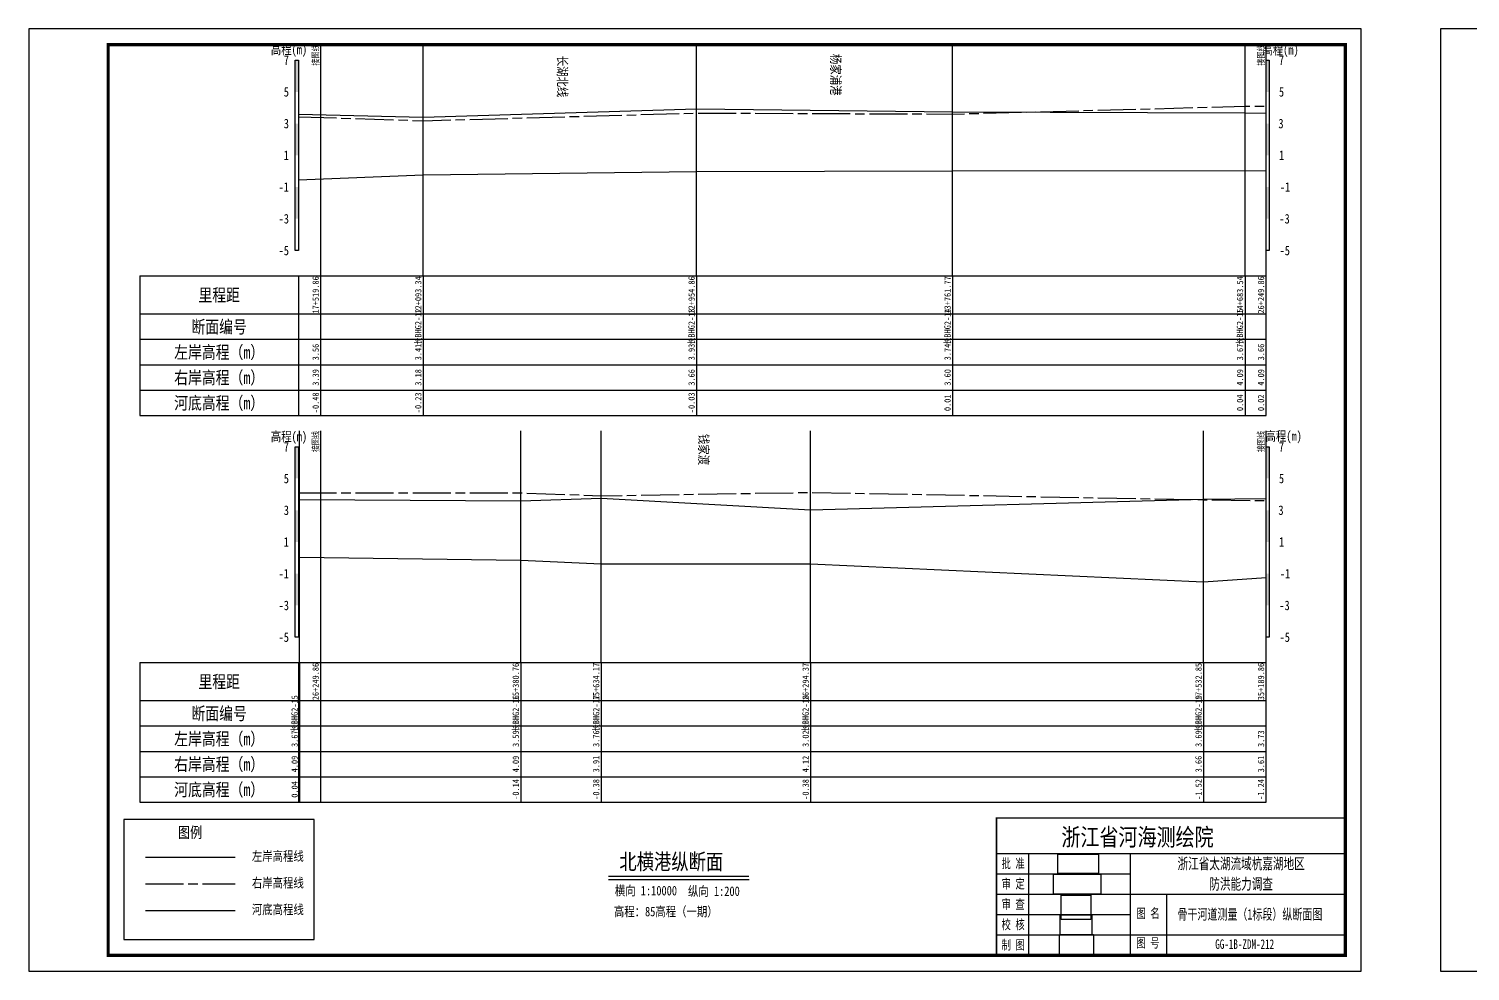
# Model space of a CAD drawing. Extents: x 529382 to 536292, y 3419671 to 3423811.
# Drawn here: x 534689.6 to 535143.9, y 3419671.3 to 3419968.3 of the extents above; entities that cross this region are included whole.
import ezdxf
from ezdxf.enums import TextEntityAlignment as Align

# ---------------------------------------------------------------- set-up
doc = ezdxf.new("R2010")
doc.units = 0
doc.header["$LTSCALE"] = 0.5
doc.linetypes.add('ACAD_ISO08W100', pattern=[36, 24, -3, 6, -3])
doc.layers.get('0').update_dxf_attribs({"linetype": 'CONTINUOUS'})
for name, color, linetype, lineweight in [('00右岸断面线', 5, 'ACAD_ISO08W100', 30), ('00左岸断面线', 6, 'CONTINUOUS', 30), ('00河底高程', 2, 'CONTINUOUS', 30), ('xxxx', 6, 'CONTINUOUS', 30)]:
    doc.layers.add(name, color=color, linetype=linetype, lineweight=lineweight)
for name, color, linetype in [('tab', 9, 'CONTINUOUS'), ('TEXT', 7, 'CONTINUOUS'), ('zdm1', 2, 'CONTINUOUS'), ('zh', 9, 'CONTINUOUS'), ('图框', 7, 'CONTINUOUS'), ('标注', 7, 'CONTINUOUS'), ('高程标尺', 3, 'CONTINUOUS')]:
    doc.layers.add(name, color=color, linetype=linetype)
doc.styles.add('HZ', font='fangsong_GB2312.ttf', dxfattribs={"width": 0.8})
doc.styles.add('tk2', font='fangsong_GB2312.ttf', dxfattribs={"width": 0.8})
doc.styles.add('交叉标注', font='fangsong_GB2312.ttf', dxfattribs={"width": 0.8})
picture_1 = doc.add_image_def('image1.tif', size_in_pixel=(413, 175))
picture_2 = doc.add_image_def('image2.tif', size_in_pixel=(364, 223))
picture_3 = doc.add_image_def('image3.tif', size_in_pixel=(379, 181))
picture_4 = doc.add_image_def('image4.tif', size_in_pixel=(244, 153))
picture_5 = doc.add_image_def('image5.tif', size_in_pixel=(332, 273))

# ---------------------------------------------------------------- blocks, each defined once
blk = doc.blocks.new('A$C0B9647FD')
at = {"lineweight": 100, "const_width": 0.5}
blk.add_lwpolyline([(0, 43.28), (-110, 43.28), (-110, 0), (0, 0), (0, 43.28)], dxfattribs=at)
at = {"layer": 'TEXT', "color": 0}
for p, q in [((-110, 32.08, 0), (0, 32.08, 0)), ((-99.92, 32.08, 0), (-99.92, 6.42, 0)), ((-67.83, 32.08, 0), (-67.83, 6.42, 0)), ((-110, 25.67, 0), (-67.83, 25.67, 0)), ((-110, 19.25, 0), (-67.83, 19.25, 0)), ((-67.83, 19.25, 0), (0, 19.25, 0)), ((-56.35, 19.25, 0), (-56.35, 0, 0)), ((-110, 12.83, 0), (-67.83, 12.83, 0)), ((-110, 6.42, 0), (0, 6.42, 0)), ((-99.92, 6.42, 0), (-99.92, 0, 0)), ((-67.83, 6.42, 0), (-67.83, 0, 0))]:
    blk.add_line(p, q, dxfattribs=at)
at = {"layer": 'TEXT', "color": 7, "ltscale": 8, "style": 'tk2'}
for tag, p, height, width in [('浙江省水利水电技术咨询中心', (-89.53, 34.51, 0), 5.5, 0.8), ('批准', (-108.38, 27.45, 0), 3, 0.7), ('审定', (-108.38, 21.04, 0), 3, 0.7), ('审 查', (-108.38, 14.62, 0), 3, 0.7), ('图名', (-65.84, 11.75, 0), 3, 0.7), ('校 核', (-108.38, 8.2, 0), 3, 0.7), ('制 图', (-108.38, 1.79, 0), 3, 0.7), ('图号', (-65.89, 2.42, 0), 3, 0.7)]:
    blk.add_attdef(tag, p, '', height=height, dxfattribs=dict(at, width=width))
at = {"layer": 'TEXT', "color": 0, "style": 'tk2', "width": 0.7}
for tag, height, p in [('浙江省太湖流域杭嘉湖地区', 3.5, (-32.86, 28.9, -206.67)), ('防洪能力调查', 3.5, (-32.86, 22.5, -206.67)), ('骨干河道测量（*标段）水系图', 3.3, (-30.1, 12.93, -206.67)), ('HJH-01', 3, (-31.74, 3.53, -206.67))]:
    blk.add_attdef(tag, text='', height=height, dxfattribs=at).set_placement(p, align=Align.MIDDLE_CENTER)
blk = doc.blocks.new('A$C72737839')
at = {"linetype": 'Continuous'}
blk.add_lwpolyline([(59.94, 0), (59.94, 37.85), (0, 37.85)], dxfattribs=at)
at = {"linetype": 'Continuous', "flags": 128}
for points in [[(0, 37.85), (0, 0)], [(0, 0), (59.94, 0)]]:
    blk.add_lwpolyline(points, dxfattribs=at)
at = {"layer": '00右岸断面线', "color": 5, "lineweight": 30}
blk.add_line((6.73, 17.55), (35.02, 17.55), dxfattribs=at)
at = {"layer": '00河底高程', "color": 2, "lineweight": 30}
blk.add_line((6.73, 9.13), (35.02, 9.13), dxfattribs=at)
at = {"layer": 'xxxx', "color": 6, "lineweight": 30}
blk.add_line((6.73, 25.97), (35.02, 25.97), dxfattribs=at)
at = {"layer": 'tab', "color": 0, "style": 'HZ', "width": 0.8}
blk.add_text('图例', height=3.5, dxfattribs=at).set_placement((20.83, 33.8), align=Align.MIDDLE)
at = {"layer": 'zdm1', "linetype": 'Continuous', "style": 'HZ', "width": 0.8}
for s, p in [('左岸高程线', (48.5, 26.33)), ('右岸高程线', (48.5, 17.91)), ('河底高程线', (48.5, 9.49))]:
    blk.add_text(s, height=3, dxfattribs=at).set_placement(p, align=Align.MIDDLE)

msp = doc.modelspace()

# ---------------------------------------------------------------- linework, layer by layer
at = {"layer": '00右岸断面线', "flags": 128}
for points in [[(534774.6, 3419940.64), (534813.95, 3419939.39), (534900.1, 3419941.79), (534980.79, 3419941.49), (535072.97, 3419943.94), (535079.6, 3419943.94)], [(534774.6, 3419822.07), (534774.97, 3419822.08), (534844.69, 3419822.08), (534870.03, 3419821.18), (534936.05, 3419822.23), (535059.9, 3419819.93), (535079.6, 3419819.67)]]:
    msp.add_lwpolyline(points, dxfattribs=at)
at = {"layer": '00左岸断面线', "flags": 128}
for points in [[(534774.6, 3419941.44), (534813.95, 3419940.54), (534900.1, 3419943.14), (534980.79, 3419942.19), (535072.97, 3419941.84), (535079.6, 3419941.8)], [(534774.6, 3419819.98), (534774.97, 3419819.98), (534844.69, 3419819.58), (534870.03, 3419820.43), (534936.05, 3419816.73), (535059.9, 3419820.08), (535079.6, 3419820.28)]]:
    msp.add_lwpolyline(points, dxfattribs=at)
at = {"layer": '00河底高程', "flags": 128}
for points in [[(534774.6, 3419920.8), (534813.95, 3419922.34), (534900.1, 3419923.34), (534980.79, 3419923.54), (535072.97, 3419923.69), (535079.6, 3419923.6)], [(534774.6, 3419801.83), (534774.97, 3419801.83), (534844.69, 3419800.93), (534870.03, 3419799.73), (534936.05, 3419799.73), (535059.9, 3419794.03), (535079.6, 3419795.41)]]:
    msp.add_lwpolyline(points, dxfattribs=at)
at = {"layer": 'tab'}
for p, q in [((534724.6, 3419890.49), (535079.6, 3419890.49)), ((534724.6, 3419890.49), (534724.6, 3419846.49)), ((534774.6, 3419890.49), (534774.6, 3419846.49)), ((534781.6, 3419846.49), (534781.6, 3419890.49)), ((534813.95, 3419890.49), (534813.95, 3419846.49)), ((534900.1, 3419890.49), (534900.1, 3419846.49)), ((534980.79, 3419890.49), (534980.79, 3419846.49)), ((535072.97, 3419890.49), (535072.97, 3419846.49)), ((535079.6, 3419846.49), (535079.6, 3419890.49)), ((534724.6, 3419878.49), (535079.6, 3419878.49)), ((534724.6, 3419870.49), (535079.6, 3419870.49)), ((534724.6, 3419862.49), (535079.6, 3419862.49)), ((534724.6, 3419854.49), (535079.6, 3419854.49)), ((534724.6, 3419846.49), (535079.6, 3419846.49)), ((534724.6, 3419768.63), (535079.6, 3419768.63)), ((534724.6, 3419768.63), (534724.6, 3419724.63)), ((534774.6, 3419768.63), (534774.6, 3419724.63)), ((534774.97, 3419768.63), (534774.97, 3419724.63)), ((534781.6, 3419724.63), (534781.6, 3419768.63)), ((534844.69, 3419768.63), (534844.69, 3419724.63)), ((534870.03, 3419768.63), (534870.03, 3419724.63)), ((534936.05, 3419768.63), (534936.05, 3419724.63)), ((535059.9, 3419768.63), (535059.9, 3419724.63)), ((535079.6, 3419724.63), (535079.6, 3419768.63)), ((534724.6, 3419756.63), (535079.6, 3419756.63)), ((534724.6, 3419748.63), (535079.6, 3419748.63)), ((534724.6, 3419740.63), (535079.6, 3419740.63)), ((534724.6, 3419732.63), (535079.6, 3419732.63)), ((534724.6, 3419724.63), (535079.6, 3419724.63))]:
    msp.add_line(p, q, dxfattribs=at)
at = {"layer": 'zh'}
for p, q in [((534781.6, 3419890.49), (534781.6, 3419963.49)), ((535079.6, 3419890.49), (535079.6, 3419963.49)), ((534781.6, 3419768.63), (534781.6, 3419841.63)), ((535079.6, 3419768.63), (535079.6, 3419841.63))]:
    msp.add_line(p, q, dxfattribs=at)
at = {"layer": 'zh', "color": 6}
for p, q in [((534813.95, 3419890.49), (534813.95, 3419963.49)), ((534900.1, 3419890.49), (534900.1, 3419963.49)), ((534980.79, 3419890.49), (534980.79, 3419963.49)), ((535072.97, 3419890.49), (535072.97, 3419963.49)), ((534774.97, 3419768.63), (534774.97, 3419841.63)), ((534844.69, 3419768.63), (534844.69, 3419841.63)), ((534870.03, 3419768.63), (534870.03, 3419841.63)), ((534936.05, 3419768.63), (534936.05, 3419841.63)), ((535059.9, 3419768.63), (535059.9, 3419841.63))]:
    msp.add_line(p, q, dxfattribs=at)
at = {"layer": '图框', "flags": 128}
for points in [[(534689.6, 3419671.35), (535109.6, 3419671.35), (535109.6, 3419968.35), (534689.6, 3419968.35)], [(535134.6, 3419671.35), (535554.6, 3419671.35), (535554.6, 3419968.35), (535134.6, 3419968.35)]]:
    msp.add_lwpolyline(points, close=True, dxfattribs=at)
at = {"layer": '图框', "const_width": 1, "flags": 128}
msp.add_lwpolyline([(534714.6, 3419676.35), (535104.6, 3419676.35), (535104.6, 3419963.35), (534714.6, 3419963.35)], close=True, dxfattribs=at)
at = {"layer": '图框', "color": 0, "const_width": 0.5, "flags": 128}
msp.add_lwpolyline([(534872.28, 3419701.24), (534916.62, 3419701.24)], dxfattribs=at)
at = {"layer": '图框', "color": 0, "flags": 128}
msp.add_lwpolyline([(534872.28, 3419700.24), (534916.62, 3419700.24)], dxfattribs=at)
at = {"layer": '高程标尺', "flags": 128}
for points in [[(534773.6, 3419898.49), (534773.6, 3419958.49), (534774.6, 3419958.49), (534774.6, 3419898.49)], [(535079.6, 3419898.49), (535079.6, 3419958.49), (535080.6, 3419958.49), (535080.6, 3419898.49)], [(534773.6, 3419776.63), (534773.6, 3419836.63), (534774.6, 3419836.63), (534774.6, 3419776.63)], [(535079.6, 3419776.63), (535079.6, 3419836.63), (535080.6, 3419836.63), (535080.6, 3419776.63)]]:
    msp.add_lwpolyline(points, close=True, dxfattribs=at)
at = {"layer": '高程标尺'}
for points in [[(534773.6, 3419948.49), (534774.6, 3419948.49), (534773.6, 3419958.49), (534774.6, 3419958.49)], [(535079.6, 3419948.49), (535080.6, 3419948.49), (535079.6, 3419958.49), (535080.6, 3419958.49)], [(534773.6, 3419928.49), (534774.6, 3419928.49), (534773.6, 3419938.49), (534774.6, 3419938.49)], [(535079.6, 3419928.49), (535080.6, 3419928.49), (535079.6, 3419938.49), (535080.6, 3419938.49)], [(534773.6, 3419908.49), (534774.6, 3419908.49), (534773.6, 3419918.49), (534774.6, 3419918.49)], [(535079.6, 3419908.49), (535080.6, 3419908.49), (535079.6, 3419918.49), (535080.6, 3419918.49)], [(534773.6, 3419826.63), (534774.6, 3419826.63), (534773.6, 3419836.63), (534774.6, 3419836.63)], [(535079.6, 3419826.63), (535080.6, 3419826.63), (535079.6, 3419836.63), (535080.6, 3419836.63)], [(534773.6, 3419806.63), (534774.6, 3419806.63), (534773.6, 3419816.63), (534774.6, 3419816.63)], [(535079.6, 3419806.63), (535080.6, 3419806.63), (535079.6, 3419816.63), (535080.6, 3419816.63)], [(534773.6, 3419786.63), (534774.6, 3419786.63), (534773.6, 3419796.63), (534774.6, 3419796.63)], [(535079.6, 3419786.63), (535080.6, 3419786.63), (535079.6, 3419796.63), (535080.6, 3419796.63)]]:
    msp.add_solid(points, dxfattribs=at)

# ---------------------------------------------------------------- block references
at = {"layer": '图框', "linetype": 'Continuous'}
msp.add_blockref('A$C72737839', (534719.6, 3419681.35), dxfattribs=at)
msp.add_blockref('A$C0B9647FD', (535104.6, 3419676.35), dxfattribs=at).add_auto_attribs({'图号': '图 号', '图名': '图 名', '批准': '批 准', '校 核': '校 核', '审 查': '审 查', '审定': '审 定', '制 图': '制 图', '浙江省水利水电技术咨询中心': '浙江省河海测绘院', 'HJH-01': 'GG-1B-ZDM-212', '骨干河道测量（*标段）水系图': '骨干河道测量（1标段）纵断面图', '浙江省太湖流域杭嘉湖地区': '浙江省太湖流域杭嘉湖地区', '防洪能力调查': '防洪能力调查'})

# ---------------------------------------------------------------- texts
at = {"layer": 'tab', "color": 3, "style": 'HZ', "width": 0.8}
for s, p in [('里程距', (534749.6, 3419884.49)), ('断面编号', (534749.6, 3419874.49)), ('左岸高程（m）', (534749.6, 3419866.49)), ('右岸高程（m）', (534749.6, 3419858.49)), ('河底高程（m）', (534749.6, 3419850.49)), ('里程距', (534749.6, 3419762.63)), ('断面编号', (534749.6, 3419752.63)), ('左岸高程（m）', (534749.6, 3419744.63)), ('右岸高程（m）', (534749.6, 3419736.63)), ('河底高程（m）', (534749.6, 3419728.63))]:
    msp.add_text(s, height=3.999, dxfattribs=at).set_placement(p, align=Align.MIDDLE)
for s, p in [('17+519.86', (534781.6, 3419884.49)), ('12+093.34', (534813.95, 3419884.49)), ('12+954.86', (534900.1, 3419884.49)), ('13+761.77', (534980.79, 3419884.49)), ('14+683.54', (535072.97, 3419884.49)), ('26+249.86', (535079.6, 3419884.49)), ('长BHG2-12', (534813.95, 3419874.49)), ('长BHG2-13', (534900.1, 3419874.49)), ('长BHG2-14', (534980.79, 3419874.49)), ('长BHG2-15', (535072.97, 3419874.49)), ('3.56', (534781.6, 3419866.49)), ('3.41', (534813.95, 3419866.49)), ('3.93', (534900.1, 3419866.49)), ('3.74', (534980.79, 3419866.49)), ('3.67', (535072.97, 3419866.49)), ('3.66', (535079.6, 3419866.49)), ('3.39', (534781.6, 3419858.49)), ('3.18', (534813.95, 3419858.49)), ('3.66', (534900.1, 3419858.49)), ('3.60', (534980.79, 3419858.49)), ('4.09', (535072.97, 3419858.49)), ('4.09', (535079.6, 3419858.49)), ('-0.48', (534781.6, 3419850.49)), ('-0.23', (534813.95, 3419850.49)), ('-0.03', (534900.1, 3419850.49)), ('0.01', (534980.79, 3419850.49)), ('0.04', (535072.97, 3419850.49)), ('0.02', (535079.6, 3419850.49)), ('26+249.86', (534781.6, 3419762.63)), ('15+380.76', (534844.69, 3419762.63)), ('15+634.17', (534870.03, 3419762.63)), ('16+294.37', (534936.05, 3419762.63)), ('17+532.85', (535059.9, 3419762.63)), ('35+189.86', (535079.6, 3419762.63)), ('长BHG2-15', (534774.97, 3419752.63)), ('长BHG2-16', (534844.69, 3419752.63)), ('长BHG2-17', (534870.03, 3419752.63)), ('长BHG2-18', (534936.05, 3419752.63)), ('长BHG2-19', (535059.9, 3419752.63)), ('3.67', (534774.97, 3419744.63)), ('3.59', (534844.69, 3419744.63)), ('3.76', (534870.03, 3419744.63)), ('3.02', (534936.05, 3419744.63)), ('3.69', (535059.9, 3419744.63)), ('3.73', (535079.6, 3419744.63)), ('4.09', (534774.97, 3419736.63)), ('4.09', (534844.69, 3419736.63)), ('3.91', (534870.03, 3419736.63)), ('4.12', (534936.05, 3419736.63)), ('3.66', (535059.9, 3419736.63)), ('3.61', (535079.6, 3419736.63)), ('-0.14', (534844.69, 3419728.63)), ('-0.38', (534870.03, 3419728.63)), ('-0.38', (534936.05, 3419728.63)), ('-1.52', (535059.9, 3419728.63)), ('-1.24', (535079.6, 3419728.63)), ('0.04', (534774.97, 3419728.63))]:
    msp.add_text(s, height=2, rotation=90, dxfattribs=at).set_placement(p, align=Align.BOTTOM_CENTER)
at = {"layer": 'zh', "color": 3, "style": 'HZ', "width": 0.8}
for p in [(534781.6, 3419963.49), (535079.6, 3419963.49), (534781.6, 3419841.63), (535079.6, 3419841.63)]:
    msp.add_text('接图线', height=2, rotation=90, dxfattribs=at).set_placement(p, align=Align.BOTTOM_RIGHT)
at = {"layer": '图框', "color": 0, "style": 'HZ', "width": 0.8}
msp.add_text('北横港纵断面', height=5, dxfattribs=at).set_placement((534892.12, 3419705.94), align=Align.MIDDLE)
for s, p in [('横向 1:10000', (534874.32, 3419695.23)), ('纵向 1:200', (534897.37, 3419695.06)), ('高程：85高程（一期）', (534874.01, 3419688.64))]:
    msp.add_text(s, height=3, dxfattribs=at).set_placement(p)
at = {"layer": '标注', "linetype": 'Continuous', "style": '交叉标注', "width": 0.8}
for s, p in [('长湖北线', (534856.29, 3419959.86)), ('杨家浦港', (534942.45, 3419960.42)), ('钱家渡 ', (534900.85, 3419840.67))]:
    msp.add_text(s, height=3, rotation=270, dxfattribs=at).set_placement(p)
at = {"layer": '高程标尺', "style": 'HZ', "width": 0.8}
for p in [(534771.6, 3419960.33), (535084.16, 3419960.25), (534771.6, 3419838.34), (535085.15, 3419838.5)]:
    msp.add_text('高程(m)', height=3, dxfattribs=at).set_placement(p, align=Align.CENTER)
for s, p in [('7', (534771.6, 3419958.49)), ('7', (535085.28, 3419958.49)), ('5', (534771.6, 3419948.49)), ('5', (535085.28, 3419948.49)), ('3', (534771.6, 3419938.49)), ('3', (535085.11, 3419938.49)), ('1', (534771.6, 3419928.49)), ('1', (535085.32, 3419928.49)), ('-1', (534771.6, 3419918.49)), ('-1', (535087.21, 3419918.49)), ('-3', (534771.6, 3419908.49)), ('-3', (535087.05, 3419908.49)), ('-5', (534771.6, 3419898.49)), ('-5', (535087.13, 3419898.49)), ('7', (534771.6, 3419836.63)), ('7', (535085.28, 3419836.63)), ('5', (534771.6, 3419826.63)), ('5', (535085.28, 3419826.63)), ('3', (534771.6, 3419816.63)), ('3', (535085.11, 3419816.63)), ('1', (534771.6, 3419806.63)), ('1', (535085.32, 3419806.63)), ('-1', (534771.6, 3419796.63)), ('-1', (535087.21, 3419796.63)), ('-3', (534771.6, 3419786.63)), ('-3', (535087.05, 3419786.63)), ('-5', (534771.6, 3419776.63)), ('-5', (535087.13, 3419776.63))]:
    msp.add_text(s, height=3, dxfattribs=at).set_placement(p, align=Align.MIDDLE_RIGHT)

# ---------------------------------------------------------------- pictures from other files: only their frames are drawn
at = {"linetype": 'Continuous'}
image = msp.add_image(picture_3, insert=(535013.91, 3419702.14), size_in_units=(12.82, 6.12), dxfattribs=at)
image.dxf.flags = 15
image = msp.add_image(picture_1, insert=(535012.62, 3419695.6, 0), size_in_units=(14.89, 6.31), dxfattribs=at)
image.dxf.flags = 15
image = msp.add_image(picture_5, insert=(535015.01, 3419687.67), size_in_units=(9.33, 7.67), dxfattribs=at)
image.dxf.flags = 15
image = msp.add_image(picture_4, insert=(535014.72, 3419682.8), size_in_units=(10.01, 6.28), dxfattribs=at)
image.dxf.flags = 15
image = msp.add_image(picture_2, insert=(535014.54, 3419676.36), size_in_units=(10.62, 6.51), dxfattribs=at)
image.dxf.flags = 15

doc.saveas('drawing.dxf')
